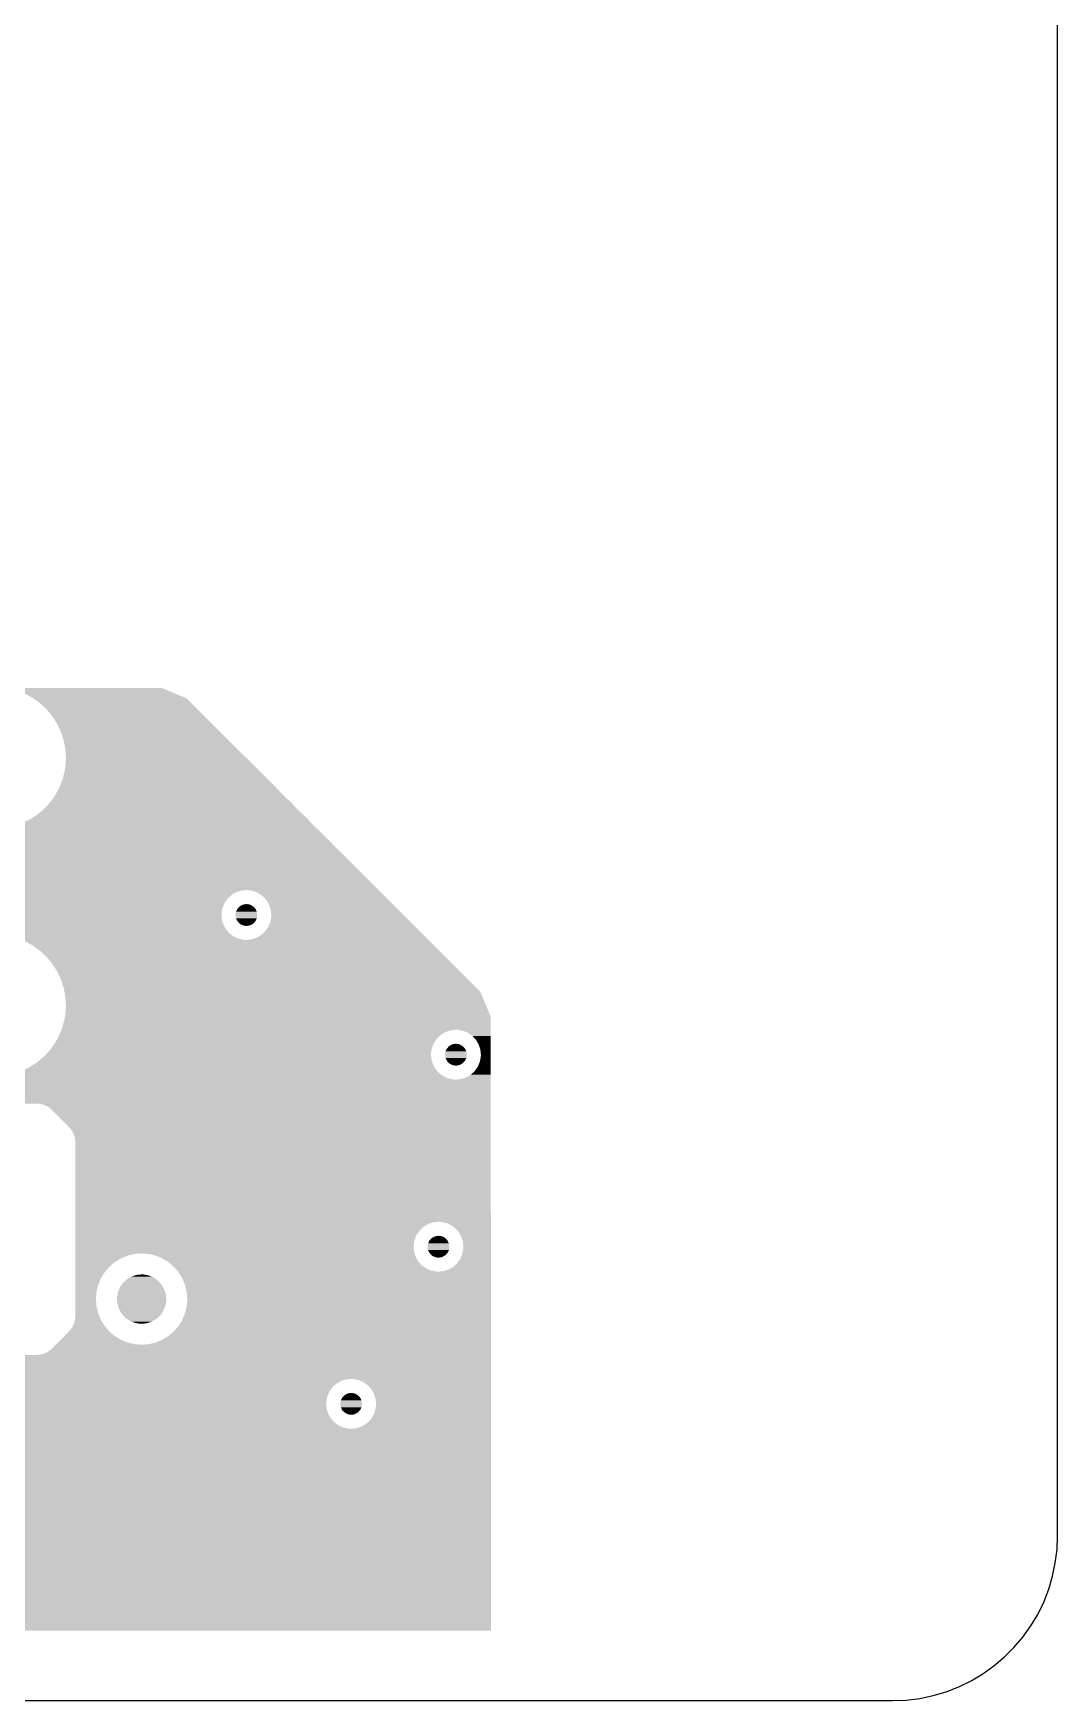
# Model space of a CAD drawing. Extents: x 295 to 953, y 10 to 290.
# Drawn here: x 763.2 to 800.5, y 70 to 130.6 of the extents above; entities that cross this region are included whole.
import ezdxf

# ---------------------------------------------------------------- set-up
doc = ezdxf.new("R2010")
doc.units = 0
doc.header["$LTSCALE"] = 5
doc.header["$MEASUREMENT"] = 0
doc.layers.add('FROMC1', color=7, linetype='CONTINUOUS')

msp = doc.modelspace()

# ---------------------------------------------------------------- linework, layer by layer
at = {"layer": 'FROMC1'}
for p, q in [((800.477, 75.999), (800.477, 263.995)), ((800.477, 75.999), (800.477, 263.995)), ((800.457, 75.502), (800.477, 75.999)), ((800.457, 75.502), (800.477, 75.999)), ((800.391, 75.009), (800.457, 75.502)), ((800.391, 75.009), (800.457, 75.502)), ((800.289, 74.526), (800.391, 75.009)), ((800.289, 74.526), (800.391, 75.009)), ((799.969, 73.586), (800.152, 74.049)), ((799.969, 73.586), (800.152, 74.049)), ((800.152, 74.049), (800.289, 74.526)), ((800.152, 74.049), (800.289, 74.526)), ((799.751, 73.139), (799.969, 73.586)), ((799.751, 73.139), (799.969, 73.586)), ((799.497, 72.718), (799.751, 73.139)), ((799.497, 72.718), (799.751, 73.139)), ((798.887, 71.935), (799.212, 72.311)), ((798.887, 71.935), (799.212, 72.311)), ((799.212, 72.311), (799.497, 72.718)), ((799.212, 72.311), (799.497, 72.718)), ((798.161, 71.265), (798.537, 71.585)), ((798.161, 71.265), (798.537, 71.585)), ((798.537, 71.585), (798.887, 71.935)), ((798.537, 71.585), (798.887, 71.935)), ((797.333, 70.721), (797.754, 70.975)), ((797.333, 70.721), (797.754, 70.975)), ((797.754, 70.975), (798.161, 71.265)), ((797.754, 70.975), (798.161, 71.265)), ((796.423, 70.32), (796.886, 70.503)), ((796.423, 70.32), (796.886, 70.503)), ((796.886, 70.503), (797.333, 70.721)), ((796.886, 70.503), (797.333, 70.721)), ((586.477, 70), (794.473, 70)), ((586.477, 70), (794.473, 70)), ((794.473, 70), (794.97, 70.02)), ((794.473, 70), (794.97, 70.02)), ((794.97, 70.02), (795.463, 70.081)), ((794.97, 70.02), (795.463, 70.081)), ((795.463, 70.081), (795.946, 70.183)), ((795.463, 70.081), (795.946, 70.183)), ((795.946, 70.183), (796.423, 70.32)), ((795.946, 70.183), (796.423, 70.32))]:
    msp.add_line(p, q, dxfattribs=at)
for points in [[(762.243, 106.829), (762.244, 106.83), (767.911, 106.829), (767.909, 106.83)], [(762.323, 106.815), (762.243, 106.829), (767.944, 106.815), (767.911, 106.829)], [(762.636, 106.735), (762.323, 106.815), (768.135, 106.735), (767.944, 106.815)], [(762.936, 106.617), (762.636, 106.735), (768.418, 106.617), (768.135, 106.735)], [(763.219, 106.461), (762.936, 106.617), (768.788, 106.461), (768.418, 106.617)], [(763.23, 106.453), (763.219, 106.461), (768.807, 106.453), (768.788, 106.461)], [(763.481, 106.272), (763.231, 106.453), (768.989, 106.272), (768.807, 106.453)], [(763.716, 106.051), (763.481, 106.272), (769.21, 106.051), (768.989, 106.272)], [(763.923, 105.802), (763.716, 106.051), (769.459, 105.802), (769.21, 106.051)], [(764.096, 105.529), (763.923, 105.802), (769.731, 105.529), (769.459, 105.802)], [(764.233, 105.237), (764.096, 105.529), (770.024, 105.237), (769.731, 105.529)], [(764.333, 104.93), (764.233, 105.237), (770.331, 104.93), (770.024, 105.237)], [(764.394, 104.612), (764.333, 104.93), (770.648, 104.612), (770.331, 104.93)], [(764.414, 104.29), (764.394, 104.612), (770.971, 104.29), (770.648, 104.612)], [(764.289, 103.498), (764.369, 103.811), (771.763, 103.498), (771.45, 103.811)], [(764.369, 103.811), (764.409, 104.132), (771.45, 103.811), (771.129, 104.132)], [(764.409, 104.132), (764.414, 104.29), (771.129, 104.132), (770.971, 104.29)], [(764.015, 102.914), (764.17, 103.198), (772.346, 102.914), (772.063, 103.198)], [(764.17, 103.198), (764.289, 103.498), (772.063, 103.198), (771.763, 103.498)], [(763.604, 102.417), (763.825, 102.653), (772.843, 102.417), (772.608, 102.653)], [(763.825, 102.653), (764.015, 102.914), (772.608, 102.653), (772.346, 102.914)], [(762.483, 101.8), (762.791, 101.9), (773.46, 101.8), (773.36, 101.9)], [(762.791, 101.9), (763.083, 102.038), (773.36, 101.9), (773.223, 102.038)], [(763.083, 102.038), (763.356, 102.211), (773.223, 102.038), (773.05, 102.211)], [(763.356, 102.211), (763.604, 102.417), (773.05, 102.211), (772.843, 102.417)], [(745.768, 101.387), (745.809, 101.482), (773.874, 101.387), (773.779, 101.482)], [(745.809, 101.482), (745.846, 101.67), (773.779, 101.482), (773.591, 101.67)], [(745.846, 101.67), (745.848, 101.72), (773.591, 101.67), (773.541, 101.72)], [(753.277, 101.383), (753.198, 101.387), (773.877, 101.383), (773.874, 101.387)], [(753.466, 101.346), (753.277, 101.383), (773.914, 101.346), (773.877, 101.383)], [(753.642, 101.271), (753.466, 101.346), (773.99, 101.271), (773.914, 101.346)], [(761.844, 101.72), (762.166, 101.74), (773.541, 101.72), (773.521, 101.74)], [(762.166, 101.74), (762.483, 101.8), (773.521, 101.74), (773.46, 101.8)], [(753.798, 101.16), (753.642, 101.271), (774.101, 101.16), (773.99, 101.271)], [(753.927, 101.018), (753.798, 101.16), (774.242, 101.018), (774.101, 101.16)], [(754.024, 100.853), (753.927, 101.018), (774.408, 100.853), (774.242, 101.018)], [(754.084, 100.671), (754.024, 100.853), (774.59, 100.671), (774.408, 100.853)], [(754.104, 100.48), (754.084, 100.671), (774.781, 100.48), (774.59, 100.671)], [(753.988, 100.036), (754.064, 100.212), (775.225, 100.036), (775.049, 100.212)], [(754.064, 100.212), (754.101, 100.4), (775.049, 100.212), (774.861, 100.4)], [(754.101, 100.4), (754.104, 100.48), (774.861, 100.4), (774.781, 100.48)], [(733.865, 99.402), (733.908, 99.462), (770.605, 99.402), (770.787, 99.462)], [(733.908, 99.462), (733.923, 99.482), (770.787, 99.462), (770.978, 99.482)], [(733.923, 99.482), (733.989, 99.573), (775.779, 99.482), (775.687, 99.573)], [(753.198, 99.573), (753.388, 99.593), (775.687, 99.573), (775.667, 99.593)], [(753.388, 99.593), (753.57, 99.653), (775.667, 99.593), (775.607, 99.653)], [(753.57, 99.653), (753.736, 99.75), (775.607, 99.653), (775.51, 99.75)], [(753.736, 99.75), (753.877, 99.88), (775.51, 99.75), (775.381, 99.88)], [(753.877, 99.88), (753.988, 100.036), (775.381, 99.88), (775.225, 100.036)], [(771.057, 99.478), (770.978, 99.482), (775.782, 99.478), (775.779, 99.482)], [(771.246, 99.441), (771.057, 99.478), (775.819, 99.441), (775.782, 99.478)], [(733.254, 98.843), (733.358, 98.909), (770.111, 98.843), (770.14, 98.909)], [(733.358, 98.909), (733.491, 99.019), (770.14, 98.909), (770.187, 99.019)], [(733.491, 99.019), (733.607, 99.115), (770.187, 99.019), (770.255, 99.115)], [(733.607, 99.115), (733.663, 99.175), (770.255, 99.115), (770.298, 99.175)], [(733.663, 99.175), (733.785, 99.305), (770.298, 99.175), (770.439, 99.305)], [(733.785, 99.305), (733.828, 99.351), (770.439, 99.305), (770.518, 99.351)], [(733.828, 99.351), (733.865, 99.402), (770.518, 99.351), (770.605, 99.402)], [(770.66, 98.813), (770.74, 98.895), (771.298, 98.813), (771.213, 98.895)], [(770.74, 98.895), (770.752, 98.901), (771.213, 98.895), (771.207, 98.901)], [(770.752, 98.901), (770.852, 98.954), (771.207, 98.901), (771.099, 98.954)], [(770.852, 98.954), (770.872, 98.957), (771.099, 98.954), (771.093, 98.957)], [(770.872, 98.957), (770.978, 98.974), (771.093, 98.957), (770.978, 98.974)], [(771.422, 99.366), (771.246, 99.441), (775.895, 99.366), (775.819, 99.441)], [(771.578, 99.255), (771.422, 99.366), (776.006, 99.255), (775.895, 99.366)], [(771.707, 99.113), (771.578, 99.255), (776.147, 99.113), (776.006, 99.255)], [(771.804, 98.948), (771.707, 99.113), (776.313, 98.948), (776.147, 99.113)], [(771.864, 98.766), (771.804, 98.948), (776.495, 98.766), (776.313, 98.948)], [(729.195, 98.384), (729.195, 98.418), (770.091, 98.384), (770.088, 98.418)], [(729.195, 98.202), (729.195, 98.384), (770.151, 98.202), (770.091, 98.384)], [(731.846, 98.418), (732.169, 98.438), (770.088, 98.418), (770.085, 98.438)], [(732.169, 98.438), (732.486, 98.498), (770.085, 98.438), (770.079, 98.498)], [(732.486, 98.498), (732.722, 98.575), (770.079, 98.498), (770.071, 98.575)], [(732.722, 98.575), (732.793, 98.598), (770.071, 98.575), (770.072, 98.598)], [(732.793, 98.598), (732.913, 98.655), (770.072, 98.598), (770.074, 98.655)], [(732.913, 98.655), (733.086, 98.736), (770.074, 98.655), (770.09, 98.736)], [(733.086, 98.736), (733.254, 98.843), (770.09, 98.736), (770.111, 98.843)], [(770.579, 98.575), (770.596, 98.69), (771.376, 98.575), (771.358, 98.69)], [(770.597, 98.46), (770.579, 98.575), (771.359, 98.46), (771.376, 98.575)], [(770.596, 98.69), (770.601, 98.7), (771.358, 98.69), (771.356, 98.7)], [(770.599, 98.45), (770.597, 98.46), (771.354, 98.45), (771.359, 98.46)], [(770.653, 98.346), (770.599, 98.45), (771.304, 98.346), (771.354, 98.45)], [(770.601, 98.7), (770.651, 98.804), (771.356, 98.7), (771.302, 98.804)], [(770.651, 98.804), (770.66, 98.813), (771.302, 98.804), (771.298, 98.813)], [(770.657, 98.337), (770.653, 98.346), (771.295, 98.337), (771.304, 98.346)], [(770.742, 98.255), (770.657, 98.337), (771.215, 98.255), (771.295, 98.337)], [(770.748, 98.249), (770.742, 98.255), (771.203, 98.249), (771.215, 98.255)], [(770.856, 98.196), (770.748, 98.249), (771.103, 98.196), (771.203, 98.249)], [(771.768, 98.131), (771.844, 98.307), (777.13, 98.131), (776.954, 98.307)], [(771.844, 98.307), (771.881, 98.495), (776.954, 98.307), (776.766, 98.495)], [(771.884, 98.575), (771.864, 98.766), (776.686, 98.575), (776.495, 98.766)], [(771.881, 98.495), (771.884, 98.575), (776.766, 98.495), (776.686, 98.575)], [(729.195, 98.037), (729.195, 98.202), (770.248, 98.037), (770.151, 98.202)], [(729.195, 97.895), (729.195, 98.037), (770.377, 97.895), (770.248, 98.037)], [(729.195, 97.859), (729.195, 97.895), (770.429, 97.859), (770.377, 97.895)], [(762.002, 97.854), (761.844, 97.859), (770.436, 97.854), (770.429, 97.859)], [(762.323, 97.814), (762.002, 97.854), (770.492, 97.814), (770.436, 97.854)], [(762.437, 97.784), (762.323, 97.814), (770.533, 97.784), (770.492, 97.814)], [(762.636, 97.734), (762.437, 97.784), (770.652, 97.734), (770.533, 97.784)], [(762.699, 97.709), (762.636, 97.734), (770.71, 97.709), (770.652, 97.734)], [(762.793, 97.672), (762.699, 97.709), (770.898, 97.672), (770.71, 97.709)], [(762.801, 97.668), (762.793, 97.672), (770.978, 97.668), (770.898, 97.672)], [(762.936, 97.615), (762.801, 97.668), (777.646, 97.615), (777.592, 97.668)], [(770.863, 98.193), (770.856, 98.196), (771.083, 98.193), (771.103, 98.196)], [(770.978, 98.176), (770.863, 98.193), (770.978, 98.176), (771.083, 98.193)], [(770.978, 97.668), (771.168, 97.688), (777.592, 97.668), (777.572, 97.688)], [(771.168, 97.688), (771.35, 97.748), (777.572, 97.688), (777.512, 97.748)], [(771.35, 97.748), (771.516, 97.845), (777.512, 97.748), (777.415, 97.845)], [(771.516, 97.845), (771.657, 97.975), (777.415, 97.845), (777.286, 97.975)], [(771.657, 97.975), (771.768, 98.131), (777.286, 97.975), (777.13, 98.131)], [(763.219, 97.46), (762.936, 97.615), (777.801, 97.46), (777.646, 97.615)], [(763.481, 97.27), (763.219, 97.46), (777.991, 97.27), (777.801, 97.46)], [(763.716, 97.049), (763.481, 97.27), (778.212, 97.049), (777.991, 97.27)], [(763.923, 96.8), (763.716, 97.049), (778.461, 96.8), (778.212, 97.049)], [(764.096, 96.527), (763.923, 96.8), (778.733, 96.527), (778.461, 96.8)], [(764.233, 96.235), (764.096, 96.527), (779.025, 96.235), (778.733, 96.527)], [(764.333, 95.928), (764.233, 96.235), (779.333, 95.928), (779.025, 96.235)], [(764.363, 95.77), (764.333, 95.928), (779.491, 95.77), (779.333, 95.928)], [(764.394, 95.611), (764.363, 95.77), (779.557, 95.611), (779.491, 95.77)], [(764.414, 95.288), (764.394, 95.611), (779.69, 95.288), (779.557, 95.611)], [(764.409, 95.13), (764.414, 95.288), (779.756, 95.13), (779.69, 95.288)], [(764.289, 94.496), (764.369, 94.809), (779.862, 94.496), (779.862, 94.809)], [(764.369, 94.809), (764.377, 94.872), (779.862, 94.809), (779.862, 94.872)], [(764.377, 94.872), (764.409, 95.13), (779.862, 94.872), (779.756, 95.13)], [(764.03, 93.939), (764.115, 94.095), (777.807, 93.939), (777.918, 94.095)], [(764.115, 94.095), (764.17, 94.196), (777.918, 94.095), (778.028, 94.196)], [(764.17, 94.196), (764.182, 94.225), (778.028, 94.196), (778.059, 94.225)], [(764.182, 94.225), (764.22, 94.322), (778.059, 94.225), (778.225, 94.322)], [(764.22, 94.322), (764.244, 94.382), (778.225, 94.322), (778.407, 94.382)], [(764.244, 94.382), (764.252, 94.402), (778.407, 94.382), (778.598, 94.402)], [(764.252, 94.402), (764.289, 94.496), (779.862, 94.402), (779.862, 94.496)], [(778.677, 94.398), (778.598, 94.402), (779.862, 94.398), (779.862, 94.402)], [(778.866, 94.361), (778.677, 94.398), (779.862, 94.361), (779.862, 94.398)], [(779.042, 94.286), (778.866, 94.361), (779.862, 94.286), (779.862, 94.361)], [(779.198, 94.175), (779.042, 94.286), (779.862, 94.175), (779.862, 94.286)], [(779.327, 94.033), (779.198, 94.175), (779.862, 94.033), (779.862, 94.175)], [(779.424, 93.868), (779.327, 94.033), (779.862, 93.868), (779.862, 94.033)], [(763.47, 93.304), (763.604, 93.415), (777.711, 93.304), (777.699, 93.415)], [(763.604, 93.415), (763.679, 93.495), (777.699, 93.415), (777.691, 93.495)], [(763.679, 93.495), (763.754, 93.575), (777.691, 93.495), (777.694, 93.575)], [(763.754, 93.575), (763.825, 93.651), (777.694, 93.575), (777.709, 93.651)], [(763.825, 93.651), (763.907, 93.763), (777.709, 93.651), (777.731, 93.763)], [(763.907, 93.763), (764.015, 93.913), (777.731, 93.763), (777.796, 93.913)], [(764.015, 93.913), (764.03, 93.939), (777.796, 93.913), (777.807, 93.939)], [(778.199, 93.495), (778.216, 93.61), (778.996, 93.495), (778.978, 93.61)], [(778.217, 93.38), (778.199, 93.495), (778.979, 93.38), (778.996, 93.495)], [(778.216, 93.61), (778.221, 93.62), (778.978, 93.61), (778.976, 93.62)], [(778.221, 93.62), (778.271, 93.724), (778.976, 93.62), (778.922, 93.724)], [(778.271, 93.724), (778.28, 93.733), (778.922, 93.724), (778.918, 93.733)], [(778.28, 93.733), (778.36, 93.815), (778.918, 93.733), (778.833, 93.815)], [(778.36, 93.815), (778.372, 93.821), (778.833, 93.815), (778.827, 93.821)], [(778.372, 93.821), (778.472, 93.874), (778.827, 93.821), (778.719, 93.874)], [(778.472, 93.874), (778.492, 93.877), (778.719, 93.874), (778.713, 93.877)], [(778.492, 93.877), (778.598, 93.894), (778.713, 93.877), (778.598, 93.894)], [(779.484, 93.686), (779.424, 93.868), (779.862, 93.686), (779.862, 93.868)], [(779.464, 93.227), (779.501, 93.415), (779.862, 93.227), (779.862, 93.415)], [(779.504, 93.495), (779.484, 93.686), (779.862, 93.495), (779.862, 93.686)], [(779.501, 93.415), (779.504, 93.495), (779.862, 93.415), (779.862, 93.495)], [(762.166, 92.738), (762.483, 92.799), (778.106, 92.738), (778.021, 92.799)], [(762.483, 92.799), (762.535, 92.815), (778.021, 92.799), (777.997, 92.815)], [(762.535, 92.815), (762.791, 92.899), (777.997, 92.815), (777.921, 92.899)], [(762.791, 92.899), (762.914, 92.957), (777.921, 92.899), (777.868, 92.957)], [(762.914, 92.957), (763.083, 93.036), (777.868, 92.957), (777.821, 93.036)], [(763.083, 93.036), (763.218, 93.122), (777.821, 93.036), (777.771, 93.122)], [(763.218, 93.122), (763.356, 93.209), (777.771, 93.122), (777.742, 93.209)], [(763.356, 93.209), (763.47, 93.304), (777.742, 93.209), (777.711, 93.304)], [(778.219, 93.37), (778.217, 93.38), (778.974, 93.37), (778.979, 93.38)], [(778.273, 93.266), (778.219, 93.37), (778.924, 93.266), (778.974, 93.37)], [(778.277, 93.257), (778.273, 93.266), (778.915, 93.257), (778.924, 93.266)], [(778.362, 93.175), (778.277, 93.257), (778.835, 93.175), (778.915, 93.257)], [(778.368, 93.169), (778.362, 93.175), (778.823, 93.169), (778.835, 93.175)], [(778.476, 93.116), (778.368, 93.169), (778.723, 93.116), (778.823, 93.169)], [(778.483, 93.113), (778.476, 93.116), (778.703, 93.113), (778.723, 93.116)], [(778.598, 93.096), (778.483, 93.113), (778.598, 93.096), (778.703, 93.113)], [(779.136, 92.765), (779.277, 92.895), (779.862, 92.765), (779.862, 92.895)], [(779.277, 92.895), (779.388, 93.051), (779.862, 92.895), (779.862, 93.051)], [(779.388, 93.051), (779.464, 93.227), (779.862, 93.051), (779.862, 93.227)], [(733.583, 92.497), (733.607, 92.516), (779.862, 92.497), (779.862, 92.516)], [(733.607, 92.516), (733.674, 92.588), (779.862, 92.516), (779.862, 92.588)], [(733.674, 92.588), (733.678, 92.592), (778.598, 92.588), (778.518, 92.592)], [(733.678, 92.592), (733.712, 92.629), (778.518, 92.592), (778.33, 92.629)], [(733.712, 92.629), (733.783, 92.704), (778.33, 92.629), (778.153, 92.704)], [(733.783, 92.704), (733.796, 92.718), (778.153, 92.704), (778.135, 92.718)], [(742.546, 92.485), (742.403, 92.497), (779.862, 92.485), (779.862, 92.497)], [(742.731, 92.435), (742.546, 92.485), (779.862, 92.435), (779.862, 92.485)], [(742.902, 92.347), (742.731, 92.435), (779.862, 92.347), (779.862, 92.435)], [(743.05, 92.225), (742.902, 92.347), (779.862, 92.225), (779.862, 92.347)], [(743.169, 92.075), (743.05, 92.225), (779.862, 92.075), (779.862, 92.225)], [(761.844, 92.718), (762.166, 92.738), (778.135, 92.718), (778.106, 92.738)], [(778.598, 92.588), (778.788, 92.608), (779.862, 92.588), (779.862, 92.608)], [(778.788, 92.608), (778.97, 92.668), (779.862, 92.608), (779.862, 92.668)], [(778.97, 92.668), (779.136, 92.765), (779.862, 92.668), (779.862, 92.765)], [(743.254, 91.903), (743.169, 92.075), (779.862, 91.903), (779.862, 92.075)], [(743.3, 91.717), (743.254, 91.903), (779.862, 91.717), (779.862, 91.903)], [(763.428, 91.714), (763.358, 91.717), (779.862, 91.714), (779.862, 91.717)], [(763.6, 91.678), (763.428, 91.714), (779.862, 91.678), (779.862, 91.714)], [(763.759, 91.603), (763.6, 91.678), (779.862, 91.603), (779.862, 91.678)], [(763.896, 91.494), (763.759, 91.603), (779.862, 91.494), (779.862, 91.603)], [(764.531, 90.859), (763.896, 91.494), (779.862, 90.859), (779.862, 91.494)], [(764.579, 90.807), (764.531, 90.859), (779.862, 90.807), (779.862, 90.859)], [(764.675, 90.66), (764.579, 90.807), (779.862, 90.66), (779.862, 90.807)], [(764.734, 90.495), (764.675, 90.66), (779.862, 90.495), (779.862, 90.66)], [(764.755, 90.32), (764.734, 90.495), (779.862, 90.32), (779.862, 90.495)], [(764.755, 87.8), (764.755, 90.32), (779.862, 87.8), (779.862, 90.32)], [(764.755, 87.764), (764.755, 87.8), (779.868, 87.764), (779.862, 87.8)], [(764.755, 87.755), (764.755, 87.764), (779.868, 87.755), (779.868, 87.764)], [(764.755, 87.417), (764.755, 87.755), (779.868, 87.417), (779.868, 87.755)], [(764.755, 87.397), (764.755, 87.417), (777.772, 87.397), (777.963, 87.417)], [(764.755, 87.337), (764.755, 87.397), (777.59, 87.337), (777.772, 87.397)], [(764.755, 87.24), (764.755, 87.337), (777.424, 87.24), (777.59, 87.337)], [(778.042, 87.413), (777.963, 87.417), (779.868, 87.413), (779.868, 87.417)], [(778.231, 87.376), (778.042, 87.413), (779.868, 87.376), (779.868, 87.413)], [(778.407, 87.301), (778.231, 87.376), (779.868, 87.301), (779.868, 87.376)], [(764.755, 87.11), (764.755, 87.24), (777.283, 87.11), (777.424, 87.24)], [(764.755, 86.954), (764.755, 87.11), (777.172, 86.954), (777.283, 87.11)], [(764.755, 86.778), (764.755, 86.954), (777.096, 86.778), (777.172, 86.954)], [(764.755, 86.59), (764.755, 86.778), (777.059, 86.59), (777.096, 86.778)], [(777.586, 86.635), (777.636, 86.739), (778.341, 86.635), (778.287, 86.739)], [(777.636, 86.739), (777.645, 86.748), (778.287, 86.739), (778.283, 86.748)], [(777.645, 86.748), (777.725, 86.83), (778.283, 86.748), (778.198, 86.83)], [(777.725, 86.83), (777.737, 86.836), (778.198, 86.83), (778.192, 86.836)], [(777.737, 86.836), (777.837, 86.889), (778.192, 86.836), (778.084, 86.889)], [(777.837, 86.889), (777.857, 86.892), (778.084, 86.889), (778.078, 86.892)], [(777.857, 86.892), (777.963, 86.909), (778.078, 86.892), (777.963, 86.909)], [(778.563, 87.19), (778.407, 87.301), (779.868, 87.19), (779.868, 87.301)], [(778.692, 87.048), (778.563, 87.19), (779.868, 87.048), (779.868, 87.19)], [(778.789, 86.883), (778.692, 87.048), (779.868, 86.883), (779.868, 87.048)], [(778.849, 86.701), (778.789, 86.883), (779.868, 86.701), (779.868, 86.883)], [(764.755, 86.51), (764.755, 86.59), (777.056, 86.51), (777.059, 86.59)], [(764.755, 86.319), (764.755, 86.51), (777.076, 86.319), (777.056, 86.51)], [(764.755, 86.266), (764.755, 86.319), (777.094, 86.266), (777.076, 86.319)], [(764.755, 86.246), (764.755, 86.266), (766.909, 86.246), (767.168, 86.266)], [(764.755, 86.185), (764.755, 86.246), (766.656, 86.185), (766.909, 86.246)], [(764.755, 86.087), (764.755, 86.185), (766.416, 86.087), (766.656, 86.185)], [(767.437, 86.244), (767.168, 86.266), (777.101, 86.244), (777.094, 86.266)], [(767.689, 86.182), (767.437, 86.244), (777.121, 86.182), (777.101, 86.244)], [(767.796, 86.137), (767.689, 86.182), (777.136, 86.137), (777.121, 86.182)], [(767.928, 86.082), (767.796, 86.137), (777.168, 86.082), (777.136, 86.137)], [(777.564, 86.51), (777.581, 86.625), (778.361, 86.51), (778.343, 86.625)], [(777.582, 86.395), (777.564, 86.51), (778.344, 86.395), (778.361, 86.51)], [(777.581, 86.625), (777.586, 86.635), (778.343, 86.625), (778.341, 86.635)], [(777.584, 86.385), (777.582, 86.395), (778.339, 86.385), (778.344, 86.395)], [(777.638, 86.281), (777.584, 86.385), (778.289, 86.281), (778.339, 86.385)], [(777.642, 86.272), (777.638, 86.281), (778.28, 86.272), (778.289, 86.281)], [(777.727, 86.19), (777.642, 86.272), (778.2, 86.19), (778.28, 86.272)], [(777.733, 86.184), (777.727, 86.19), (778.188, 86.184), (778.2, 86.19)], [(777.841, 86.131), (777.733, 86.184), (778.088, 86.131), (778.188, 86.184)], [(777.848, 86.128), (777.841, 86.131), (778.068, 86.128), (778.088, 86.131)], [(777.963, 86.111), (777.848, 86.128), (777.963, 86.111), (778.068, 86.128)], [(778.753, 86.066), (778.829, 86.242), (779.868, 86.066), (779.868, 86.242)], [(778.829, 86.242), (778.866, 86.43), (779.868, 86.242), (779.868, 86.43)], [(778.869, 86.51), (778.849, 86.701), (779.868, 86.51), (779.868, 86.701)], [(778.866, 86.43), (778.869, 86.51), (779.868, 86.43), (779.868, 86.51)], [(764.755, 85.951), (764.755, 86.087), (766.195, 85.951), (766.416, 86.087)], [(764.755, 85.783), (764.755, 85.951), (765.997, 85.783), (766.195, 85.951)], [(764.755, 85.586), (764.755, 85.783), (765.827, 85.586), (765.997, 85.783)], [(764.755, 85.366), (764.755, 85.586), (765.691, 85.366), (765.827, 85.586)], [(768.106, 85.972), (767.928, 86.082), (777.233, 85.972), (777.168, 86.082)], [(768.149, 85.945), (768.106, 85.972), (777.257, 85.945), (777.233, 85.972)], [(768.282, 85.83), (768.149, 85.945), (777.362, 85.83), (777.257, 85.945)], [(768.346, 85.776), (768.282, 85.83), (777.439, 85.776), (777.362, 85.83)], [(768.394, 85.719), (768.346, 85.776), (777.518, 85.719), (777.439, 85.776)], [(768.458, 85.644), (768.394, 85.719), (777.695, 85.644), (777.518, 85.719)], [(768.49, 85.607), (768.458, 85.644), (777.883, 85.607), (777.695, 85.644)], [(768.493, 85.603), (768.49, 85.607), (777.963, 85.603), (777.883, 85.607)], [(768.514, 85.578), (768.493, 85.603), (779.868, 85.578), (779.868, 85.603)], [(768.649, 85.356), (768.514, 85.578), (779.868, 85.356), (779.868, 85.578)], [(777.963, 85.603), (778.153, 85.623), (779.868, 85.603), (779.868, 85.623)], [(778.153, 85.623), (778.335, 85.683), (779.868, 85.623), (779.868, 85.683)], [(778.335, 85.683), (778.501, 85.78), (779.868, 85.683), (779.868, 85.78)], [(778.501, 85.78), (778.642, 85.91), (779.868, 85.78), (779.868, 85.91)], [(778.642, 85.91), (778.753, 86.066), (779.868, 85.91), (779.868, 86.066)], [(764.755, 85.126), (764.755, 85.366), (765.59, 85.126), (765.691, 85.366)], [(764.755, 84.874), (764.755, 85.126), (765.528, 84.874), (765.59, 85.126)], [(766.307, 84.866), (766.354, 84.976), (768.023, 84.866), (767.987, 84.976)], [(766.354, 84.976), (766.382, 85.042), (767.987, 84.976), (767.948, 85.042)], [(766.382, 85.042), (766.451, 85.141), (767.948, 85.042), (767.89, 85.141)], [(766.451, 85.141), (766.492, 85.198), (767.89, 85.141), (767.837, 85.198)], [(766.492, 85.198), (766.582, 85.281), (767.837, 85.198), (767.76, 85.281)], [(766.582, 85.281), (766.632, 85.327), (767.76, 85.281), (767.695, 85.327)], [(766.632, 85.327), (766.74, 85.391), (767.695, 85.327), (767.604, 85.391)], [(766.74, 85.391), (766.796, 85.424), (767.604, 85.391), (767.526, 85.424)], [(766.796, 85.424), (766.922, 85.465), (767.526, 85.424), (767.429, 85.465)], [(766.922, 85.465), (766.978, 85.484), (767.429, 85.465), (767.332, 85.484)], [(766.978, 85.484), (767.139, 85.501), (767.332, 85.484), (767.241, 85.501)], [(767.139, 85.501), (767.168, 85.504), (767.241, 85.501), (767.168, 85.504)], [(768.748, 85.116), (768.649, 85.356), (779.868, 85.116), (779.868, 85.356)], [(768.808, 84.864), (768.748, 85.116), (779.868, 84.864), (779.868, 85.116)], [(764.755, 84.605), (764.755, 84.874), (765.506, 84.605), (765.528, 84.874)], [(764.755, 84.346), (764.755, 84.605), (765.527, 84.346), (765.506, 84.605)], [(764.755, 84.094), (764.755, 84.346), (765.587, 84.094), (765.527, 84.346)], [(766.268, 84.605), (766.271, 84.679), (768.067, 84.605), (768.059, 84.679)], [(766.276, 84.531), (766.268, 84.605), (768.064, 84.531), (768.067, 84.605)], [(766.271, 84.679), (766.294, 84.795), (768.059, 84.679), (768.046, 84.795)], [(766.289, 84.415), (766.276, 84.531), (768.042, 84.415), (768.064, 84.531)], [(766.312, 84.344), (766.289, 84.415), (768.028, 84.344), (768.042, 84.415)], [(766.294, 84.795), (766.307, 84.866), (768.046, 84.795), (768.023, 84.866)], [(766.349, 84.234), (766.312, 84.344), (767.981, 84.234), (768.028, 84.344)], [(768.745, 84.084), (768.807, 84.336), (779.868, 84.084), (779.868, 84.336)], [(768.807, 84.336), (768.829, 84.605), (779.868, 84.336), (779.868, 84.605)], [(768.829, 84.605), (768.808, 84.864), (779.868, 84.605), (779.868, 84.864)], [(764.67, 83.632), (764.715, 83.728), (765.821, 83.632), (765.763, 83.728)], [(764.715, 83.728), (764.742, 83.854), (765.763, 83.728), (765.686, 83.854)], [(764.742, 83.854), (764.751, 83.9), (765.686, 83.854), (765.667, 83.9)], [(764.751, 83.9), (764.755, 83.97), (765.667, 83.9), (765.638, 83.97)], [(764.755, 83.97), (764.755, 84.094), (765.638, 83.97), (765.587, 84.094)], [(766.387, 84.168), (766.349, 84.234), (767.953, 84.168), (767.981, 84.234)], [(766.445, 84.069), (766.387, 84.168), (767.884, 84.069), (767.953, 84.168)], [(766.498, 84.012), (766.445, 84.069), (767.844, 84.012), (767.884, 84.069)], [(766.575, 83.929), (766.498, 84.012), (767.753, 83.929), (767.844, 84.012)], [(766.64, 83.883), (766.575, 83.929), (767.703, 83.883), (767.753, 83.929)], [(766.731, 83.819), (766.64, 83.883), (767.595, 83.819), (767.703, 83.883)], [(766.809, 83.786), (766.731, 83.819), (767.539, 83.786), (767.595, 83.819)], [(766.906, 83.745), (766.809, 83.786), (767.413, 83.745), (767.539, 83.786)], [(767.003, 83.726), (766.906, 83.745), (767.357, 83.726), (767.413, 83.745)], [(767.094, 83.709), (767.003, 83.726), (767.196, 83.709), (767.357, 83.726)], [(767.168, 83.706), (767.094, 83.709), (767.168, 83.706), (767.196, 83.709)], [(768.508, 83.624), (768.644, 83.844), (779.868, 83.624), (779.868, 83.844)], [(768.644, 83.844), (768.745, 84.084), (779.868, 83.844), (779.868, 84.084)], [(764.128, 83.028), (764.228, 83.128), (766.646, 83.028), (766.407, 83.128)], [(764.228, 83.128), (764.365, 83.265), (766.407, 83.128), (766.186, 83.265)], [(764.365, 83.265), (764.531, 83.431), (766.186, 83.265), (765.993, 83.431)], [(764.531, 83.431), (764.534, 83.434), (765.993, 83.431), (765.989, 83.434)], [(764.534, 83.434), (764.64, 83.569), (765.989, 83.434), (765.875, 83.569)], [(764.64, 83.569), (764.67, 83.632), (765.875, 83.569), (765.821, 83.632)], [(767.679, 83.024), (767.919, 83.123), (779.868, 83.024), (779.868, 83.123)], [(767.919, 83.123), (768.141, 83.259), (779.868, 83.123), (779.868, 83.259)], [(768.141, 83.259), (768.338, 83.427), (779.868, 83.259), (779.868, 83.427)], [(768.338, 83.427), (768.508, 83.624), (779.868, 83.427), (779.868, 83.624)], [(762.319, 82.432), (762.35, 82.573), (779.868, 82.432), (779.868, 82.573)], [(763.358, 82.573), (763.532, 82.593), (779.868, 82.573), (779.868, 82.593)], [(763.532, 82.593), (763.697, 82.653), (779.868, 82.593), (779.868, 82.653)], [(763.697, 82.653), (763.844, 82.749), (779.868, 82.653), (779.868, 82.749)], [(763.844, 82.749), (763.896, 82.796), (779.868, 82.749), (779.868, 82.796)], [(763.896, 82.796), (764.044, 82.944), (779.868, 82.796), (779.868, 82.944)], [(764.044, 82.944), (764.066, 82.966), (767.168, 82.944), (766.898, 82.966)], [(764.066, 82.966), (764.128, 83.028), (766.898, 82.966), (766.646, 83.028)], [(767.168, 82.944), (767.426, 82.964), (779.868, 82.944), (779.868, 82.964)], [(767.426, 82.964), (767.679, 83.024), (779.868, 82.964), (779.868, 83.024)], [(761.643, 81.813), (761.825, 81.873), (779.868, 81.813), (779.868, 81.873)], [(761.825, 81.873), (761.991, 81.97), (779.868, 81.873), (779.868, 81.97)], [(761.991, 81.97), (762.132, 82.1), (779.868, 81.97), (779.868, 82.1)], [(762.132, 82.1), (762.243, 82.256), (779.868, 82.1), (779.868, 82.256)], [(762.243, 82.256), (762.319, 82.432), (779.868, 82.256), (779.868, 82.432)], [(747.856, 81.239), (748.021, 81.335), (773.997, 81.239), (774.065, 81.335)], [(748.021, 81.335), (748.086, 81.395), (774.065, 81.335), (774.108, 81.395)], [(748.086, 81.395), (748.162, 81.465), (774.108, 81.395), (774.184, 81.465)], [(748.162, 81.465), (748.205, 81.525), (774.184, 81.465), (774.249, 81.525)], [(748.205, 81.525), (748.273, 81.621), (774.249, 81.525), (774.414, 81.621)], [(748.273, 81.622), (748.299, 81.682), (774.415, 81.622), (774.597, 81.682)], [(748.273, 81.621), (748.273, 81.622), (774.414, 81.621), (774.415, 81.622)], [(748.299, 81.682), (748.308, 81.702), (774.597, 81.682), (774.788, 81.702)], [(748.308, 81.702), (748.347, 81.793), (779.868, 81.702), (779.868, 81.793)], [(761.453, 81.793), (761.643, 81.813), (779.868, 81.793), (779.868, 81.813)], [(774.867, 81.698), (774.788, 81.702), (779.868, 81.698), (779.868, 81.702)], [(775.056, 81.661), (774.867, 81.698), (779.868, 81.661), (779.868, 81.698)], [(775.232, 81.586), (775.056, 81.661), (779.868, 81.586), (779.868, 81.661)], [(775.388, 81.475), (775.232, 81.586), (779.868, 81.475), (779.868, 81.586)], [(775.517, 81.333), (775.388, 81.475), (779.868, 81.333), (779.868, 81.475)], [(775.614, 81.168), (775.517, 81.333), (779.868, 81.168), (779.868, 81.333)], [(730.077, 80.604), (730.241, 80.7), (773.901, 80.604), (773.891, 80.7)], [(730.241, 80.7), (730.344, 80.795), (773.891, 80.7), (773.881, 80.795)], [(730.344, 80.795), (730.382, 80.83), (773.881, 80.795), (773.882, 80.83)], [(730.382, 80.83), (730.414, 80.875), (773.882, 80.83), (773.884, 80.875)], [(730.414, 80.875), (730.493, 80.986), (773.884, 80.875), (773.906, 80.986)], [(730.493, 80.986), (730.526, 81.063), (773.906, 80.986), (773.921, 81.063)], [(730.526, 81.063), (730.567, 81.158), (773.921, 81.063), (773.962, 81.158)], [(747.483, 81.158), (747.673, 81.178), (773.962, 81.158), (773.971, 81.178)], [(747.673, 81.178), (747.855, 81.238), (773.971, 81.178), (773.997, 81.238)], [(747.855, 81.238), (747.856, 81.239), (773.997, 81.238), (773.997, 81.239)], [(774.389, 80.795), (774.406, 80.91), (775.186, 80.795), (775.168, 80.91)], [(774.407, 80.68), (774.389, 80.795), (775.169, 80.68), (775.186, 80.795)], [(774.406, 80.91), (774.411, 80.92), (775.168, 80.91), (775.166, 80.92)], [(774.409, 80.67), (774.407, 80.68), (775.164, 80.67), (775.169, 80.68)], [(774.463, 80.566), (774.409, 80.67), (775.114, 80.566), (775.164, 80.67)], [(774.411, 80.92), (774.461, 81.024), (775.166, 80.92), (775.112, 81.024)], [(774.461, 81.024), (774.47, 81.033), (775.112, 81.024), (775.108, 81.033)], [(774.47, 81.033), (774.55, 81.115), (775.108, 81.033), (775.023, 81.115)], [(774.55, 81.115), (774.562, 81.121), (775.023, 81.115), (775.017, 81.121)], [(774.562, 81.121), (774.662, 81.174), (775.017, 81.121), (774.909, 81.174)], [(774.662, 81.174), (774.682, 81.177), (774.909, 81.174), (774.903, 81.177)], [(774.682, 81.177), (774.788, 81.194), (774.903, 81.177), (774.788, 81.194)], [(775.674, 80.986), (775.614, 81.168), (779.868, 80.986), (779.868, 81.168)], [(775.654, 80.527), (775.691, 80.715), (779.868, 80.527), (779.868, 80.715)], [(775.694, 80.795), (775.674, 80.986), (779.868, 80.795), (779.868, 80.986)], [(775.691, 80.715), (775.694, 80.795), (779.868, 80.715), (779.868, 80.795)], [(699.59, 80.432), (699.568, 80.523), (773.958, 80.432), (773.928, 80.523)], [(704.382, 80.428), (704.303, 80.432), (773.959, 80.428), (773.958, 80.432)], [(704.413, 80.422), (704.382, 80.428), (773.961, 80.422), (773.959, 80.428)], [(704.571, 80.391), (704.413, 80.422), (773.979, 80.391), (773.961, 80.422)], [(704.747, 80.316), (704.571, 80.391), (774.023, 80.316), (773.979, 80.391)], [(704.829, 80.257), (704.747, 80.316), (774.058, 80.257), (774.023, 80.316)], [(704.903, 80.205), (704.829, 80.257), (774.106, 80.205), (774.058, 80.257)], [(704.985, 80.115), (704.903, 80.205), (774.187, 80.115), (774.106, 80.205)], [(705.032, 80.063), (704.985, 80.115), (774.261, 80.063), (774.187, 80.115)], [(705.067, 80.004), (705.032, 80.063), (774.343, 80.004), (774.261, 80.063)], [(729.703, 80.523), (729.893, 80.543), (773.928, 80.523), (773.921, 80.543)], [(729.893, 80.543), (730.075, 80.603), (773.921, 80.543), (773.901, 80.603)], [(730.075, 80.603), (730.077, 80.604), (773.901, 80.603), (773.901, 80.604)], [(774.467, 80.557), (774.463, 80.566), (775.105, 80.557), (775.114, 80.566)], [(774.552, 80.475), (774.467, 80.557), (775.025, 80.475), (775.105, 80.557)], [(774.558, 80.469), (774.552, 80.475), (775.013, 80.469), (775.025, 80.475)], [(774.666, 80.416), (774.558, 80.469), (774.913, 80.416), (775.013, 80.469)], [(774.673, 80.413), (774.666, 80.416), (774.893, 80.413), (774.913, 80.416)], [(774.788, 80.396), (774.673, 80.413), (774.788, 80.396), (774.893, 80.413)], [(775.16, 79.968), (775.326, 80.065), (779.868, 79.968), (779.868, 80.065)], [(775.326, 80.065), (775.467, 80.195), (779.868, 80.065), (779.868, 80.195)], [(775.467, 80.195), (775.578, 80.351), (779.868, 80.195), (779.868, 80.351)], [(775.578, 80.351), (775.654, 80.527), (779.868, 80.351), (779.868, 80.527)], [(705.111, 79.929), (705.067, 80.004), (774.52, 79.929), (774.343, 80.004)], [(705.129, 79.898), (705.111, 79.929), (774.677, 79.898), (774.52, 79.929)], [(705.131, 79.892), (705.129, 79.898), (774.708, 79.892), (774.677, 79.898)], [(705.132, 79.888), (705.131, 79.892), (774.788, 79.888), (774.708, 79.892)], [(705.162, 79.797), (705.132, 79.888), (779.868, 79.797), (779.868, 79.888)], [(729.782, 79.793), (729.703, 79.797), (779.868, 79.793), (779.868, 79.797)], [(729.971, 79.756), (729.782, 79.793), (779.868, 79.756), (779.868, 79.793)], [(730.147, 79.681), (729.971, 79.756), (779.868, 79.681), (779.868, 79.756)], [(730.303, 79.57), (730.147, 79.681), (779.868, 79.57), (779.868, 79.681)], [(730.432, 79.428), (730.303, 79.57), (779.868, 79.428), (779.868, 79.57)], [(774.788, 79.888), (774.978, 79.908), (779.868, 79.888), (779.868, 79.908)], [(774.978, 79.908), (775.16, 79.968), (779.868, 79.908), (779.868, 79.968)], [(730.529, 79.263), (730.432, 79.428), (779.868, 79.263), (779.868, 79.428)], [(730.562, 79.162), (730.529, 79.263), (779.868, 79.162), (779.868, 79.263)], [(760.897, 79.158), (760.818, 79.162), (779.868, 79.158), (779.868, 79.162)], [(761.086, 79.121), (760.897, 79.158), (779.868, 79.121), (779.868, 79.158)], [(761.262, 79.046), (761.086, 79.121), (779.868, 79.046), (779.868, 79.121)], [(761.418, 78.935), (761.262, 79.046), (779.868, 78.935), (779.868, 79.046)], [(761.547, 78.793), (761.418, 78.935), (779.868, 78.793), (779.868, 78.935)], [(761.644, 78.628), (761.547, 78.793), (779.868, 78.628), (779.868, 78.793)], [(761.704, 78.446), (761.644, 78.628), (779.868, 78.446), (779.868, 78.628)], [(761.724, 78.255), (761.704, 78.446), (779.868, 78.255), (779.868, 78.446)], [(761.721, 78.175), (761.724, 78.255), (779.868, 78.175), (779.868, 78.255)], [(761.356, 77.525), (761.497, 77.655), (779.868, 77.525), (779.868, 77.655)], [(761.497, 77.655), (761.608, 77.811), (779.868, 77.655), (779.868, 77.811)], [(761.608, 77.811), (761.684, 77.987), (779.868, 77.811), (779.868, 77.987)], [(761.684, 77.987), (761.721, 78.175), (779.868, 77.987), (779.868, 78.175)], [(686.139, 77.176), (686.082, 77.348), (779.868, 77.176), (779.868, 77.348)], [(686.142, 77.15), (686.139, 77.176), (779.868, 77.15), (779.868, 77.176)], [(729.742, 77.149), (729.685, 77.15), (779.868, 77.149), (779.868, 77.15)], [(729.799, 77.144), (729.742, 77.149), (779.868, 77.144), (779.868, 77.149)], [(729.855, 77.135), (729.799, 77.144), (779.868, 77.135), (779.868, 77.144)], [(729.911, 77.123), (729.855, 77.135), (779.868, 77.123), (779.868, 77.135)], [(729.965, 77.106), (729.911, 77.123), (779.868, 77.106), (779.868, 77.123)], [(730.018, 77.085), (729.965, 77.106), (779.868, 77.085), (779.868, 77.106)], [(730.07, 77.061), (730.018, 77.085), (779.868, 77.061), (779.868, 77.085)], [(730.12, 77.033), (730.07, 77.061), (779.868, 77.033), (779.868, 77.061)], [(730.167, 77.001), (730.12, 77.033), (779.868, 77.001), (779.868, 77.033)], [(760.818, 77.348), (761.008, 77.368), (779.868, 77.348), (779.868, 77.368)], [(761.008, 77.368), (761.19, 77.428), (779.868, 77.368), (779.868, 77.428)], [(761.19, 77.428), (761.356, 77.525), (779.868, 77.428), (779.868, 77.525)], [(686.138, 76.815), (686.146, 76.857), (779.868, 76.815), (779.868, 76.857)], [(730.023, 76.857), (730.167, 77.001), (779.868, 76.857), (779.868, 77.001)], [(730.376, 76.782), (730.354, 76.815), (779.868, 76.782), (779.868, 76.815)], [(730.405, 76.733), (730.376, 76.782), (779.868, 76.733), (779.868, 76.782)], [(730.431, 76.682), (730.405, 76.733), (779.868, 76.682), (779.868, 76.733)], [(730.452, 76.629), (730.431, 76.682), (779.868, 76.629), (779.868, 76.682)], [(730.47, 76.575), (730.452, 76.629), (779.868, 76.575), (779.868, 76.629)], [(730.484, 76.52), (730.47, 76.575), (779.868, 76.52), (779.868, 76.575)], [(730.495, 76.464), (730.484, 76.52), (779.868, 76.464), (779.868, 76.52)], [(730.501, 76.407), (730.495, 76.464), (779.868, 76.407), (779.868, 76.464)], [(730.415, 75.987), (730.438, 76.034), (779.868, 75.987), (779.868, 76.034)], [(730.438, 76.034), (730.458, 76.087), (779.868, 76.034), (779.868, 76.087)], [(730.458, 76.087), (730.475, 76.142), (779.868, 76.087), (779.868, 76.142)], [(730.475, 76.142), (730.488, 76.197), (779.868, 76.142), (779.868, 76.197)], [(730.488, 76.197), (730.497, 76.254), (779.868, 76.197), (779.868, 76.254)], [(730.497, 76.254), (730.502, 76.311), (779.868, 76.254), (779.868, 76.311)], [(730.503, 76.35), (730.501, 76.407), (779.868, 76.35), (779.868, 76.407)], [(730.502, 76.311), (730.503, 76.35), (779.868, 76.311), (779.868, 76.35)], [(758.357, 75.983), (758.278, 75.987), (779.868, 75.983), (779.868, 75.987)], [(758.546, 75.946), (758.357, 75.983), (779.868, 75.946), (779.868, 75.983)], [(758.722, 75.871), (758.546, 75.946), (779.868, 75.871), (779.868, 75.946)], [(758.878, 75.76), (758.722, 75.871), (779.868, 75.76), (779.868, 75.871)], [(759.007, 75.618), (758.878, 75.76), (779.868, 75.618), (779.868, 75.76)], [(759.104, 75.453), (759.007, 75.618), (779.868, 75.453), (779.868, 75.618)], [(759.164, 75.271), (759.104, 75.453), (779.868, 75.271), (779.868, 75.453)], [(759.184, 75.08), (759.164, 75.271), (779.868, 75.08), (779.868, 75.271)], [(758.957, 74.48), (759.068, 74.636), (779.868, 74.48), (779.868, 74.636)], [(759.068, 74.636), (759.144, 74.812), (779.868, 74.636), (779.868, 74.812)], [(759.144, 74.812), (759.181, 75), (779.868, 74.812), (779.868, 75)], [(759.181, 75), (759.184, 75.08), (779.868, 75), (779.868, 75.08)], [(753.242, 73.845), (753.353, 74.001), (779.868, 73.845), (779.868, 74.001)], [(753.353, 74.001), (753.427, 74.173), (779.868, 74.001), (779.868, 74.173)], [(758.278, 74.173), (758.468, 74.193), (779.868, 74.173), (779.868, 74.193)], [(758.468, 74.193), (758.65, 74.253), (779.868, 74.193), (779.868, 74.253)], [(758.65, 74.253), (758.816, 74.35), (779.868, 74.253), (779.868, 74.35)], [(758.816, 74.35), (758.957, 74.48), (779.868, 74.35), (779.868, 74.48)], [(600.798, 72.54), (600.798, 73.538), (779.868, 72.54), (779.868, 73.538)], [(752.563, 73.538), (752.753, 73.558), (779.868, 73.538), (779.868, 73.558)], [(752.753, 73.558), (752.935, 73.618), (779.868, 73.558), (779.868, 73.618)], [(752.935, 73.618), (753.101, 73.715), (779.868, 73.618), (779.868, 73.715)], [(753.101, 73.715), (753.242, 73.845), (779.868, 73.715), (779.868, 73.845)], [(600.798, 72.54), (600.798, 72.54), (779.867, 72.54), (779.868, 72.54)]]:
    msp.add_solid(points, dxfattribs=at)

doc.saveas('drawing.dxf')
